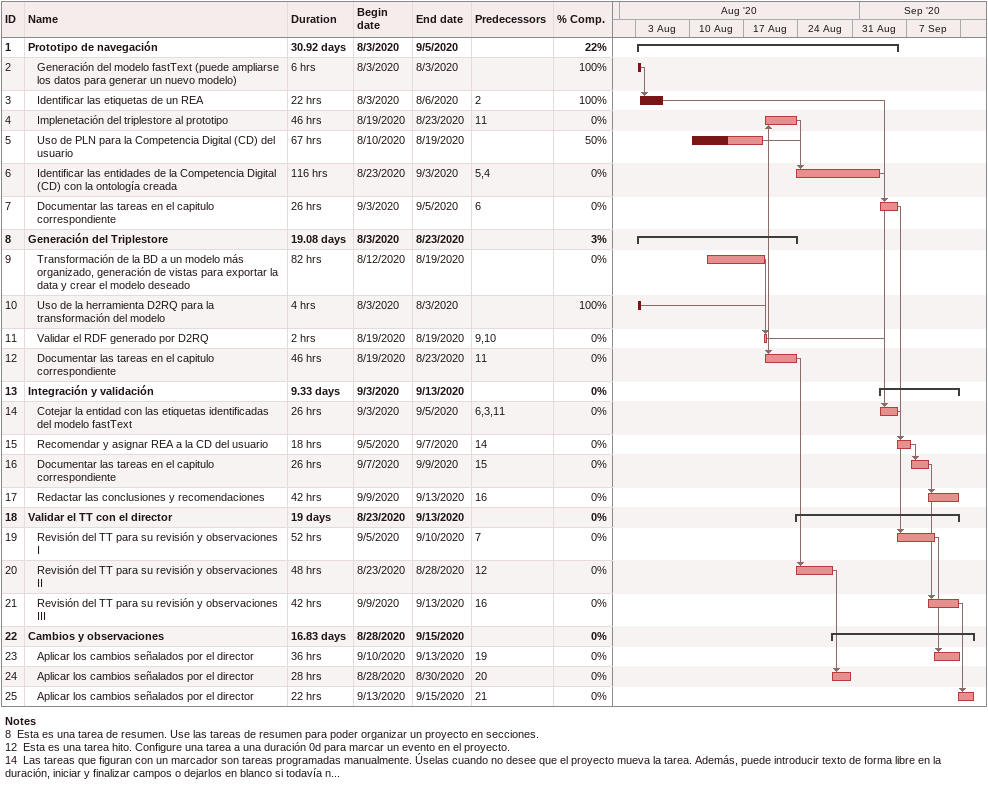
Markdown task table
| ID | Level | Task | Duration | Start | Finish | Predecessors | % complete |
|---|---|---|---|---|---|---|---|
| 1 | 1 | **Prototipo de navegación** | 30.92d | 2020-08-03 | 2020-09-05 |  | 22 |
| 2 | 2 | Generación del modelo fastText (puede ampliarse los datos para generar un nuevo modelo) | 6h | 2020-08-03 | 2020-08-03 |  | 100 |
| 3 | 2 | Identificar las etiquetas de un REA | 22h | 2020-08-03 | 2020-08-06 | 2 | 100 |
| 4 | 2 | Implenetación del triplestore al prototipo | 46h | 2020-08-19 | 2020-08-23 | 11 | 0 |
| 5 | 2 | Uso de PLN para la Competencia Digital (CD) del usuario | 67h | 2020-08-10 | 2020-08-19 |  | 50 |
| 6 | 2 | Identificar las entidades de la Competencia Digital (CD) con la ontología creada | 116h | 2020-08-23 | 2020-09-03 | 5, 4 | 0 |
| 7 | 2 | Documentar las tareas en el capitulo correspondiente | 26h | 2020-09-03 | 2020-09-05 | 6 | 0 |
| 8 | 1 | **Generación del Triplestore** | 19.08d | 2020-08-03 | 2020-08-23 |  | 3 |
| 9 | 2 | Transformación de la BD a un modelo más organizado, generación de vistas para exportar la data y crear el modelo deseado | 82h | 2020-08-12 | 2020-08-19 |  | 0 |
| 10 | 2 | Uso de la herramienta D2RQ para la transformación del modelo | 4h | 2020-08-03 | 2020-08-03 |  | 100 |
| 11 | 2 | Validar el RDF generado por D2RQ | 2h | 2020-08-19 | 2020-08-19 | 9, 10 | 0 |
| 12 | 2 | Documentar las tareas en el capitulo correspondiente | 46h | 2020-08-19 | 2020-08-23 | 11 | 0 |
| 13 | 1 | **Integración y validación** | 9.33d | 2020-09-03 | 2020-09-13 |  | 0 |
| 14 | 2 | Cotejar la entidad con las etiquetas identificadas del modelo fastText | 26h | 2020-09-03 | 2020-09-05 | 6, 3, 11 | 0 |
| 15 | 2 | Recomendar y asignar REA a la CD del usuario | 18h | 2020-09-05 | 2020-09-07 | 14 | 0 |
| 16 | 2 | Documentar las tareas en el capitulo correspondiente | 26h | 2020-09-07 | 2020-09-09 | 15 | 0 |
| 17 | 2 | Redactar las conclusiones y recomendaciones | 42h | 2020-09-09 | 2020-09-13 | 16 | 0 |
| 18 | 1 | **Validar el TT con el director** | 19d | 2020-08-23 | 2020-09-13 |  | 0 |
| 19 | 2 | Revisión del TT para su revisión y observaciones I | 52h | 2020-09-05 | 2020-09-10 | 7 | 0 |
| 20 | 2 | Revisión del TT para su revisión y observaciones II | 48h | 2020-08-23 | 2020-08-28 | 12 | 0 |
| 21 | 2 | Revisión del TT para su revisión y observaciones III | 42h | 2020-09-09 | 2020-09-13 | 16 | 0 |
| 22 | 1 | **Cambios y observaciones** | 16.83d | 2020-08-28 | 2020-09-15 |  | 0 |
| 23 | 2 | Aplicar los cambios señalados por el director | 36h | 2020-09-10 | 2020-09-13 | 19 | 0 |
| 24 | 2 | Aplicar los cambios señalados por el director | 28h | 2020-08-28 | 2020-08-30 | 20 | 0 |
| 25 | 2 | Aplicar los cambios señalados por el director | 22h | 2020-09-13 | 2020-09-15 | 21 | 0 |

Notes
- 8: Esta es una tarea de resumen. Use las tareas de resumen para poder organizar un proyecto en secciones.
- 12: Esta es una tarea hito. Configure una tarea a una duración 0d para marcar un evento en el proyecto.
- 14: Las tareas que figuran con un marcador son tareas programadas manualmente. Úselas cuando no desee que el proyecto mueva la tarea. Además, puede introducir texto de forma libre en la duración, iniciar y finalizar campos o dejarlos en blanco si todavía n...
